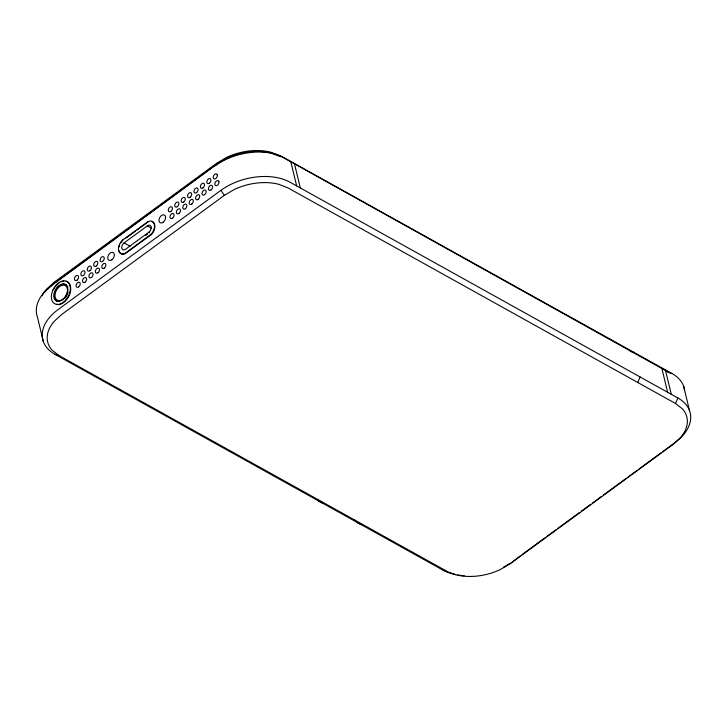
<?xml version="1.0" encoding="UTF-8"?>
<svg xmlns="http://www.w3.org/2000/svg" width="727" height="727" viewBox="0 0 727 727"><rect width="100%" height="100%" fill="white"/><g stroke="black" fill="none" stroke-linecap="round" stroke-linejoin="round"><path stroke-width="1.09" d="M637.743 382.475L640.133 376.977M442.87 570.068L455.684 574.721A45.537 28.226 -13.6 0 0 500.394 569.495L510.2 563.679L672.639 444.742L680.336 437.754A45.537 28.226 -13.6 0 0 682.344 408.774L675.492 403.476L677.891 397.987L290.055 182.241A49.754 30.834 -13.6 0 0 220.963 190.31L58.124 309.538A49.754 30.834 -13.6 0 0 55.025 354.322L442.87 570.068A49.754 30.834 -13.6 0 0 455.629 574.612M54.589 287.837L53.053 289.873M43.366 341.599L37.45 317.145A49.754 30.834 -13.6 0 1 52.208 285.075L216.8 164.166L226.606 158.35A45.537 28.226 -13.6 0 1 271.316 153.124L280.468 156.723L280.268 155.878L271.116 152.279A45.537 28.226 -13.6 0 0 226.397 157.505L216.601 163.321L54.161 282.258L46.464 289.246A45.537 28.226 -13.6 0 0 41.975 295.807M510.2 563.679L520.187 555.964M216.601 163.321L216.8 164.166L54.361 283.103L46.664 290.091A45.537 28.226 -13.6 0 0 45.183 291.918M123.081 239.719L121.727 240.937A8.542 5.571 -60.9 0 0 118.456 248.752L118.655 250.597A8.542 5.571 -60.9 0 0 124.771 253.532L151.243 234.149A8.542 5.571 -60.9 0 0 154.315 224.489L153.697 222.953A8.542 5.571 -60.9 0 0 148.199 221.553L123.081 239.719L122.1 241.137A8.542 5.571 -60.9 0 0 120.755 242.891M118.628 250.37L119.019 250.806A8.542 5.571 -60.9 0 0 125.144 253.732L151.616 234.348A8.542 5.571 -60.9 0 0 154.687 224.688L154.069 223.162A8.542 5.571 -60.9 0 0 151.752 221.408M126.18 237.929L135.286 231.259M137.103 229.923L146.209 223.253M124.09 242.9L147.354 225.861A4.144 2.699 -60.9 0 1 150.825 226.079L151.125 226.824A4.144 2.699 -60.9 0 1 148.881 232.186L125.626 249.225A4.144 2.699 -60.9 0 1 121.845 248.261L121.754 247.371A4.144 2.699 -60.9 0 1 124.09 242.9L130.033 246.199M145.763 235.403L147.554 234.094M675.492 403.476L288.019 187.929L278.868 184.322A45.537 28.226 -13.6 0 0 234.158 189.556L224.352 195.372L61.913 314.309L54.216 321.298A45.537 28.226 -13.6 0 0 52.208 350.278L59.051 355.576L446.532 571.122M522.013 554.619L544.886 537.88M546.713 536.535L555.864 529.838M557.691 528.502L579.646 512.426M581.482 511.081L590.624 504.384M592.46 503.048L601.602 496.35M603.437 495.014L626.301 478.266M628.137 476.93L637.279 470.224M639.115 468.888L661.07 452.812M662.897 451.476L674.792 442.77A49.754 30.834 -13.6 0 0 677.891 397.987M148.562 221.762L146.754 222.389M630.191 351.268L634.217 352.522M669.958 372.896L671.975 373.524A49.754 30.834 -13.6 0 1 684.598 390.163M55.025 354.322L59.051 355.576M671.975 373.524L284.13 157.777A49.754 30.834 -13.6 0 0 215.047 165.856M280.268 155.878L669.458 372.751M147.354 225.861L151.316 228.069M148.881 232.186L149.344 232.785M70.092 285.911A12.713 8.279 -60.9 0 1 58.287 304.44L56.006 304.295A12.713 8.279 -60.9 0 1 52.689 290.582L54.225 287.638A12.713 8.279 -60.9 0 1 70.092 285.911L70.464 286.111M56.552 304.331L58.66 304.64A12.713 8.279 -60.9 0 0 69.983 293.408A12.713 8.279 -60.9 0 0 66.102 281.231M322.206 503.057L320.198 501.939A11.605 5.08 53.8 0 1 318.117 500.267M220.963 190.31L224.352 195.372M683.634 386.246L689.55 410.7M667.74 371.424L667.949 372.269M665.378 369.852L671.294 394.316M661.715 367.817L667.631 392.271M294.399 163.484L300.315 187.948M290.736 161.449L296.652 185.912M54.161 282.258L54.361 283.103M509.309 563.825A49.754 30.834 -13.6 0 1 503.511 567.196M464.199 575.702A49.754 30.834 -13.6 0 1 457.71 574.993M362.4 524.721A12.159 5.325 53.8 0 1 360.519 524.222M358.411 523.049A12.159 5.325 53.8 0 1 356.957 521.931M361.764 524.549A11.605 5.08 53.8 0 1 359.965 524.067L357.957 522.94A11.605 5.08 53.8 0 1 356.566 521.877M355.876 521.268A11.605 5.08 53.8 0 1 354.512 519.887M55.207 286.929A12.713 8.279 -60.9 0 1 58.887 283.166M61.359 281.749A12.713 8.279 -60.9 0 1 63.812 281.085M68.011 292.127A9.406 6.125 -60.9 0 1 67.575 293.653M67.284 294.408A9.406 6.125 -60.9 0 1 64.676 298.497M57.642 301.469A9.406 6.125 -60.9 0 1 56.197 300.778L54.416 297.861L54.461 293.608A9.406 6.125 -60.9 0 1 66.275 284.957M67.375 286.184A13.295 8.66 -60.9 0 1 67.765 287.156M119.064 246.935A8.542 5.571 -60.9 0 1 119.728 244.863M320.652 502.039A12.159 5.325 53.8 0 1 318.471 500.285M217.291 174.925L217.091 174.435A2.763 1.799 -60.9 0 0 213.72 175.516A2.763 1.799 -60.9 0 0 214.556 178.969A2.763 1.799 -60.9 0 0 217.355 175.525L217.291 174.925M218.927 181.677L218.727 181.177A2.763 1.799 -60.9 0 0 215.346 182.259A2.763 1.799 -60.9 0 0 216.183 185.712A2.763 1.799 -60.9 0 0 218.991 182.268L218.927 181.677M62.776 299.242A8.36 5.443 -60.9 0 0 65.721 285.829A8.36 5.443 -60.9 0 0 55.207 293.526A8.36 5.443 -60.9 0 0 62.776 299.242M58.378 301.396A9.406 6.125 -60.9 0 0 67.911 289.691A13.295 8.66 -60.9 0 0 67.011 285.984A9.406 6.125 -60.9 0 0 55.534 289.655A9.406 6.125 -60.9 0 0 58.378 301.396M77.026 280.113A2.763 1.799 -60.9 0 0 77.998 275.678A2.763 1.799 -60.9 0 0 74.527 278.214A2.763 1.799 -60.9 0 0 77.026 280.113M78.661 286.856A2.763 1.799 -60.9 0 0 79.634 282.421A2.763 1.799 -60.9 0 0 76.153 284.966A2.763 1.799 -60.9 0 0 78.661 286.856M85.077 282.158A2.763 1.799 -60.9 0 0 86.05 277.723A2.763 1.799 -60.9 0 0 82.578 280.268A2.763 1.799 -60.9 0 0 85.077 282.158M83.441 275.415A2.763 1.799 -60.9 0 0 84.414 270.98A2.763 1.799 -60.9 0 0 80.942 273.516A2.763 1.799 -60.9 0 0 83.441 275.415M91.493 277.46A2.763 1.799 -60.9 0 0 92.465 273.025A2.763 1.799 -60.9 0 0 88.994 275.569A2.763 1.799 -60.9 0 0 91.493 277.46M89.857 270.717A2.763 1.799 -60.9 0 0 90.83 266.282A2.763 1.799 -60.9 0 0 87.358 268.817A2.763 1.799 -60.9 0 0 89.857 270.717M97.909 272.761A2.763 1.799 -60.9 0 0 98.881 268.327A2.763 1.799 -60.9 0 0 95.41 270.871A2.763 1.799 -60.9 0 0 97.909 272.761M96.282 266.018A2.763 1.799 -60.9 0 0 97.245 261.584A2.763 1.799 -60.9 0 0 93.774 264.119A2.763 1.799 -60.9 0 0 96.282 266.018M104.324 268.063A2.763 1.799 -60.9 0 0 105.297 263.628A2.763 1.799 -60.9 0 0 101.825 266.173A2.763 1.799 -60.9 0 0 104.324 268.063M102.698 261.32A2.763 1.799 -60.9 0 0 103.67 256.885A2.763 1.799 -60.9 0 0 100.19 259.421A2.763 1.799 -60.9 0 0 102.698 261.32M178.924 213.447A2.763 1.799 -60.9 0 0 179.896 209.012A2.763 1.799 -60.9 0 0 176.425 211.548A2.763 1.799 -60.9 0 0 178.924 213.447M177.297 206.695A2.763 1.799 -60.9 0 0 178.269 202.26A2.763 1.799 -60.9 0 0 174.789 204.805A2.763 1.799 -60.9 0 0 177.297 206.695M183.713 201.997A2.763 1.799 -60.9 0 0 184.685 197.562A2.763 1.799 -60.9 0 0 181.214 200.107A2.763 1.799 -60.9 0 0 183.713 201.997M172.508 218.145A2.763 1.799 -60.9 0 0 173.48 213.711A2.763 1.799 -60.9 0 0 170.009 216.255A2.763 1.799 -60.9 0 0 172.508 218.145M196.544 192.6A2.763 1.799 -60.9 0 0 197.517 188.166A2.763 1.799 -60.9 0 0 194.045 190.71A2.763 1.799 -60.9 0 0 196.544 192.6M185.34 208.749A2.763 1.799 -60.9 0 0 186.312 204.314A2.763 1.799 -60.9 0 0 182.84 206.85A2.763 1.799 -60.9 0 0 185.34 208.749M191.764 204.051A2.763 1.799 -60.9 0 0 192.728 199.616A2.763 1.799 -60.9 0 0 189.256 202.151A2.763 1.799 -60.9 0 0 191.764 204.051M198.18 199.352A2.763 1.799 -60.9 0 0 199.153 194.918A2.763 1.799 -60.9 0 0 195.672 197.453A2.763 1.799 -60.9 0 0 198.18 199.352M170.881 211.393A2.763 1.799 -60.9 0 0 171.845 206.959A2.763 1.799 -60.9 0 0 168.373 209.503A2.763 1.799 -60.9 0 0 170.881 211.393M190.129 197.299A2.763 1.799 -60.9 0 0 191.101 192.864A2.763 1.799 -60.9 0 0 187.63 195.409A2.763 1.799 -60.9 0 0 190.129 197.299M202.96 187.902A2.763 1.799 -60.9 0 0 203.933 183.468A2.763 1.799 -60.9 0 0 200.461 186.012A2.763 1.799 -60.9 0 0 202.96 187.902M204.596 194.654A2.763 1.799 -60.9 0 0 205.568 190.22A2.763 1.799 -60.9 0 0 202.097 192.755A2.763 1.799 -60.9 0 0 204.596 194.654M211.012 189.947A2.763 1.799 -60.9 0 0 211.984 185.521A2.763 1.799 -60.9 0 0 208.513 188.057A2.763 1.799 -60.9 0 0 211.012 189.947M209.376 183.204A2.763 1.799 -60.9 0 0 210.348 178.769A2.763 1.799 -60.9 0 0 206.877 181.314A2.763 1.799 -60.9 0 0 209.376 183.204M111.849 259.775A4.426 2.881 -60.9 0 0 113.403 252.678A4.426 2.881 -60.9 0 0 107.85 256.749A4.426 2.881 -60.9 0 0 111.849 259.775M163.102 222.253A4.426 2.881 -60.9 0 0 164.656 215.156A4.426 2.881 -60.9 0 0 159.104 219.227A4.426 2.881 -60.9 0 0 163.102 222.253"/></g></svg>
